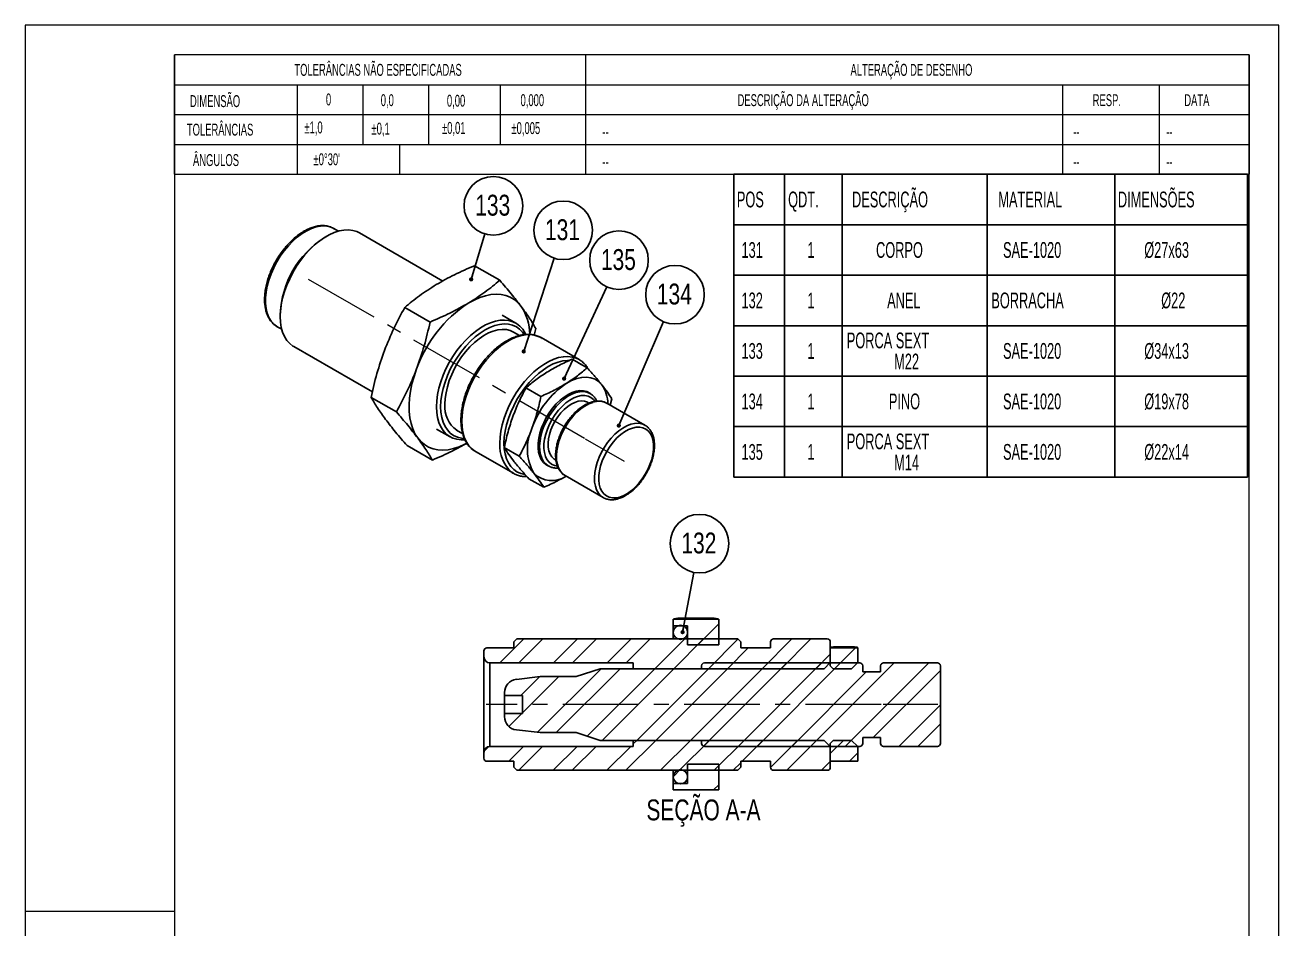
# Model space of a CAD drawing. Header units: millimetres. Extents: x 0 to 210, y 0 to 297.
# Drawn here: x 0 to 210, y 145.9 to 297.4 of the extents above; entities that cross this region are included whole.
import ezdxf

# ---------------------------------------------------------------- set-up
doc = ezdxf.new("R2010")
doc.units = ezdxf.units.MM
doc.linetypes.add('CENTERX2', pattern=[20.32, 12.7, -2.54, 2.54, -2.54])
doc.layers.add('COTAS', color=7, linetype='Continuous')
doc.styles.add('SLDTEXTSTYLE1', font='TXT', dxfattribs={"width": 0.589474})
doc.styles.add('SLDTEXTSTYLE5', font='TXT', dxfattribs={"width": 0.605})
doc.styles.add('SLDTEXTSTYLE6', font='TXT', dxfattribs={"width": 0.75})
doc.dimstyles.new('SLDDIMSTYLE0', dxfattribs={"dimtxt": 0.18, "dimasz": 0.7, "dimexe": 0, "dimexo": 0.0625, "dimgap": 0, "dimtad": 0, "dimtih": 1, "dimtoh": 1, "dimdec": 0, "dimrnd": 1e-09, "dimzin": 0, "dimdsep": 46, "dimtxsty": 'Standard', "dimblk1": 'DOT', "dimblk2": 'DOT', "dimsah": 1, "dimcen": 0.09, "dimadec": 0, "dimazin": 0, "dimtfac": 0.7, "dimtdec": 0, "dimtofl": 0, "dimtmove": 0, "dimatfit": 3, "dimldrblk": 'DOT', "dimfxl": 0, "dimfrac": 2, "dimtolj": 1, "dimtzin": 0, "dimarcsym": 0})
pattern_1 = [(45, (0, 0), (-4.49013, 4.49013), []), (45, (0, 3.175), (-4.49013, 4.49013), [])]

# ---------------------------------------------------------------- blocks, each defined once
blk = doc.blocks.new('Bloco2')
at = {"color": 7, "linetype": 'Continuous', "lineweight": 18}
for p, q in [((210.04, 297.06), (0.04, 297.06)), ((0.04, 297.06), (0.04, 0.06)), ((210.04, 0.06), (210.04, 297.06)), ((205.04, 292.06), (25.04, 292.06)), ((25.04, 292.06), (25.04, 5.06)), ((205.04, 5.06), (205.04, 292.06)), ((0.04, 148.56), (25.04, 148.56))]:
    blk.add_line(p, q, dxfattribs=at)
blk = doc.blocks.new('SW_TABLEANNOTATION_0')
at = {"layer": 'COTAS', "color": 0}
for p, q in [((0, 0), (0, -8.46)), ((0, 0), (8.51, 0)), ((8.51, 0), (8.51, -8.46)), ((8.51, 0), (18.15, 0)), ((18.15, 0), (18.15, -8.46)), ((18.15, 0), (42.46, 0)), ((42.46, 0), (42.46, -8.46)), ((42.46, 0), (63.82, 0)), ((63.82, 0), (63.82, -8.46)), ((63.82, 0), (86.05, 0)), ((86.05, 0), (86.05, -8.46)), ((0, -8.46), (8.51, -8.46)), ((0, -8.46), (0, -16.92)), ((0, -8.46), (86.05, -8.46)), ((8.51, -8.46), (18.15, -8.46)), ((8.51, -8.46), (8.51, -16.92)), ((18.15, -8.46), (42.46, -8.46)), ((18.15, -8.46), (18.15, -16.92)), ((42.46, -8.46), (63.82, -8.46)), ((42.46, -8.46), (42.46, -16.92)), ((63.82, -8.46), (86.05, -8.46)), ((63.82, -8.46), (63.82, -16.92)), ((86.05, -8.46), (86.05, -16.92)), ((0, -16.92), (0, -25.38)), ((0, -16.92), (8.51, -16.92)), ((8.51, -16.92), (8.51, -25.38)), ((8.51, -16.92), (18.15, -16.92)), ((18.15, -16.92), (18.15, -25.38)), ((18.15, -16.92), (42.46, -16.92)), ((42.46, -16.92), (42.46, -25.38)), ((42.46, -16.92), (63.82, -16.92)), ((63.82, -16.92), (63.82, -25.38)), ((63.82, -16.92), (86.05, -16.92)), ((86.05, -16.92), (86.05, -25.38)), ((0, -25.38), (0, -33.84)), ((0, -25.38), (8.51, -25.38)), ((8.51, -25.38), (8.51, -33.84)), ((8.51, -25.38), (18.15, -25.38)), ((18.15, -25.38), (18.15, -33.84)), ((18.15, -25.38), (42.46, -25.38)), ((42.46, -25.38), (42.46, -33.84)), ((42.46, -25.38), (63.82, -25.38)), ((63.82, -25.38), (63.82, -33.84)), ((63.82, -25.38), (86.05, -25.38)), ((86.05, -25.38), (86.05, -33.84)), ((0, -33.84), (0, -42.3)), ((0, -33.84), (8.51, -33.84)), ((8.51, -33.84), (8.51, -42.3)), ((8.51, -33.84), (18.15, -33.84)), ((18.15, -33.84), (18.15, -42.3)), ((18.15, -33.84), (42.46, -33.84)), ((42.46, -33.84), (42.46, -42.3)), ((42.46, -33.84), (63.82, -33.84)), ((63.82, -33.84), (63.82, -42.3)), ((63.82, -33.84), (86.05, -33.84)), ((86.05, -33.84), (86.05, -42.3)), ((0, -42.3), (0, -50.76)), ((0, -42.3), (8.51, -42.3)), ((8.51, -42.3), (8.51, -50.76)), ((8.51, -42.3), (18.15, -42.3)), ((18.15, -42.3), (18.15, -50.76)), ((18.15, -42.3), (42.46, -42.3)), ((42.46, -42.3), (42.46, -50.76)), ((42.46, -42.3), (63.82, -42.3)), ((63.82, -42.3), (63.82, -50.76)), ((63.82, -42.3), (86.05, -42.3)), ((86.05, -42.3), (86.05, -50.76)), ((0, -50.76), (8.51, -50.76)), ((8.51, -50.76), (18.15, -50.76)), ((18.15, -50.76), (42.46, -50.76)), ((42.46, -50.76), (63.82, -50.76)), ((63.82, -50.76), (86.05, -50.76))]:
    blk.add_line(p, q, dxfattribs=at)
at = {"layer": 'COTAS', "color": 0, "attachment_point": 1, "style": 'SLDTEXTSTYLE5'}
for s, insert, char_height in [('POS', (0.53, -2.91), 2.646), ('QDT.', (9.12, -2.91), 2.646), ('DESCRIÇÃO', (19.82, -2.91), 2.646), ('MATERIAL', (44.32, -2.91), 2.646), ('DIMENSÕES', (64.35, -2.91), 2.646), ('131', (1.31, -11.37), 2.646), ('1', (12.35, -11.37), 2.65), ('CORPO', (23.84, -11.37), 2.646), ('SAE-1020', (45.11, -11.37), 2.646), ('Ø27x63', (68.76, -11.37), 2.646), ('132', (1.31, -19.83), 2.646), ('1', (12.35, -19.83), 2.65), ('ANEL', (25.7, -19.83), 2.646), ('BORRACHA', (43.15, -19.83), 2.646), ('Ø22', (71.6, -19.83), 2.646), ('PORCA SEXT', (18.94, -26.53), 2.646), ('133', (1.31, -28.29), 2.646), ('1', (12.35, -28.29), 2.65), ('SAE-1020', (45.11, -28.29), 2.646), ('Ø34x13', (68.76, -28.29), 2.646), ('M22', (26.88, -30.06), 2.646), ('134', (1.31, -36.75), 2.646), ('1', (12.35, -36.75), 2.65), ('PINO', (25.99, -36.75), 2.646), ('SAE-1020', (45.11, -36.75), 2.646), ('Ø19x78', (68.76, -36.75), 2.646), ('PORCA SEXT', (18.94, -43.45), 2.646), ('135', (1.31, -45.21), 2.646), ('1', (12.35, -45.21), 2.65), ('SAE-1020', (45.11, -45.21), 2.646), ('Ø22x14', (68.76, -45.21), 2.646), ('M14', (26.88, -46.98), 2.646)]:
    blk.add_mtext(s, dxfattribs=dict(at, insert=insert, char_height=char_height))
blk = doc.blocks.new('SW_NOTE_0_2')
at = {"layer": 'COTAS', "color": 0}
blk.add_circle((1.52, 4.67), 4.91, dxfattribs=at)
at = {"layer": 'COTAS', "color": 0, "insert": (1.41, 6.52), "char_height": 3.5, "attachment_point": 2, "style": 'SLDTEXTSTYLE6'}
blk.add_mtext('131', dxfattribs=at)
blk = doc.blocks.new('_Dot')
at = {"color": 0, "linetype": 'ByBlock', "lineweight": -2}
blk.add_line((-0.5, 0), (-1, 0), dxfattribs=at)
at = {"color": 0, "linetype": 'ByBlock', "const_width": 0.5}
blk.add_lwpolyline([(-0.25, 0, 1), (0.25, 0, 1)], format="xyb", close=True, dxfattribs=at)
blk = doc.blocks.new('SW_NOTE_0_3')
at = {"layer": 'COTAS', "color": 0}
blk.add_circle((1.94, 4.51), 4.91, dxfattribs=at)
at = {"layer": 'COTAS', "color": 0, "insert": (1.83, 6.37), "char_height": 3.5, "attachment_point": 2, "style": 'SLDTEXTSTYLE6'}
blk.add_mtext('134', dxfattribs=at)
blk = doc.blocks.new('SW_NOTE_0_4')
at = {"layer": 'COTAS', "color": 0}
blk.add_circle((1.42, 4.7), 4.91, dxfattribs=at)
at = {"layer": 'COTAS', "color": 0, "insert": (1.31, 6.56), "char_height": 3.5, "attachment_point": 2, "style": 'SLDTEXTSTYLE6'}
blk.add_mtext('133', dxfattribs=at)
blk = doc.blocks.new('SW_NOTE_0_5')
at = {"layer": 'COTAS', "color": 0}
blk.add_circle((2.06, 4.45), 4.91, dxfattribs=at)
at = {"layer": 'COTAS', "color": 0, "insert": (1.96, 6.31), "char_height": 3.5, "attachment_point": 2, "style": 'SLDTEXTSTYLE6'}
blk.add_mtext('135', dxfattribs=at)
blk = doc.blocks.new('SW_NOTE_0_6')
at = {"layer": 'COTAS', "color": 0}
blk.add_circle((0.92, 4.82), 4.91, dxfattribs=at)
at = {"layer": 'COTAS', "color": 0, "insert": (0.82, 6.68), "char_height": 3.5, "attachment_point": 2, "style": 'SLDTEXTSTYLE6'}
blk.add_mtext('132', dxfattribs=at)

msp = doc.modelspace()

# ---------------------------------------------------------------- hatches: boundary and pattern name
at = {"layer": 'COTAS', "linetype": 'Continuous', "lineweight": 18}
h = msp.add_hatch(dxfattribs=at)
h.set_pattern_fill('ANSI32', color=256, style=0)
h.paths.add_polyline_path([(108.58, 196.68), (110.98, 196.68), (110.98, 193.48), (116.18, 193.48), (116.18, 197.78), (116.18, 197.78), (108.58, 197.78), (108.58, 197.78)], flags=0)
h = msp.add_hatch(dxfattribs=at)
h.set_pattern_fill('STEEL', color=256, scale=2, style=0)
h.set_pattern_definition(pattern_1)
edge = h.paths.add_edge_path(flags=0)
edge.add_arc((109.78, 195.58), 1.2, 0, 360)
h = msp.add_hatch(dxfattribs=at)
h.set_pattern_fill('STEEL', color=256, scale=2, style=0)
h.set_pattern_definition(pattern_1)
edge = h.paths.add_edge_path(flags=0)
edge.add_line((101.86, 190.48), (101.86, 189.48))
edge.add_line((101.86, 189.48), (133.84, 189.48))
edge.add_line((133.84, 189.48), (134.86, 190.51))
edge.add_line((134.86, 190.51), (134.86, 193.98))
edge.add_arc((134.36, 193.98), 0.5, 0, 90)
edge.add_line((134.36, 194.48), (125.36, 194.48))
edge.add_arc((125.36, 193.98), 0.5, 90, 180)
edge.add_line((124.86, 193.98), (124.86, 192.98))
edge.add_line((124.86, 192.98), (119.86, 192.98))
edge.add_line((119.86, 192.98), (119.86, 193.98))
edge.add_line((119.86, 193.98), (119.36, 194.48))
edge.add_line((119.36, 194.48), (82.36, 194.48))
edge.add_line((82.36, 194.48), (81.86, 193.98))
edge.add_line((81.86, 193.98), (81.86, 192.98))
edge.add_line((81.86, 192.98), (77.36, 192.98))
edge.add_arc((77.36, 192.48), 0.5, 90, 180)
edge.add_line((76.86, 192.48), (76.86, 191.48))
edge.add_arc((77.86, 191.48), 1, 180, 270)
edge.add_line((77.86, 190.48), (101.86, 190.48))
h = msp.add_hatch(dxfattribs=at)
h.set_pattern_fill('ANSI32', color=256, style=0)
h.paths.add_polyline_path([(134.86, 189.98), (135.36, 189.48), (138.44, 189.48), (139.46, 190.51), (139.46, 192.98), (139.46, 192.99), (134.87, 192.99), (134.86, 192.98)], flags=0)
h = msp.add_hatch(dxfattribs=at)
h.set_pattern_fill('STEEL', color=256, scale=2, style=0)
h.set_pattern_definition(pattern_1)
edge = h.paths.add_edge_path(flags=0)
edge.add_line((80.3, 185.48), (80.3, 184.98))
edge.add_line((80.3, 184.98), (83.3, 184.98))
edge.add_line((83.3, 184.98), (83.3, 181.98))
edge.add_line((83.3, 181.98), (80.3, 181.98))
edge.add_line((80.3, 181.98), (80.3, 181.48))
edge.add_arc((82.55, 181.48), 2.25, 180, 263.3456)
edge.add_line((82.29, 179.25), (86.3, 178.78))
edge.add_line((86.3, 178.78), (92.3, 178.78))
edge.add_line((92.3, 178.78), (96.3, 177.48))
edge.add_line((96.3, 177.48), (113.3, 177.48))
edge.add_line((113.3, 177.48), (113.3, 176.98))
edge.add_arc((113.8, 176.98), 0.5, 180, 270)
edge.add_line((113.8, 176.48), (139.8, 176.48))
edge.add_arc((139.8, 176.98), 0.5, 270, 360)
edge.add_line((140.3, 176.98), (140.3, 177.98))
edge.add_line((140.3, 177.98), (143.3, 177.98))
edge.add_line((143.3, 177.98), (143.3, 176.98))
edge.add_arc((143.8, 176.98), 0.5, 180, 270)
edge.add_line((143.8, 176.48), (152.8, 176.48))
edge.add_arc((152.8, 176.98), 0.5, 270, 360)
edge.add_line((153.3, 176.98), (153.3, 189.98))
edge.add_arc((152.8, 189.98), 0.5, 0, 90)
edge.add_line((152.8, 190.48), (143.8, 190.48))
edge.add_arc((143.8, 189.98), 0.5, 90, 180)
edge.add_line((143.3, 189.98), (143.3, 188.98))
edge.add_line((143.3, 188.98), (140.3, 188.98))
edge.add_line((140.3, 188.98), (140.3, 189.98))
edge.add_arc((139.8, 189.98), 0.5, 0, 90)
edge.add_line((139.8, 190.48), (113.8, 190.48))
edge.add_arc((113.8, 189.98), 0.5, 90, 180)
edge.add_line((113.3, 189.98), (113.3, 189.48))
edge.add_line((113.3, 189.48), (96.3, 189.48))
edge.add_line((96.3, 189.48), (92.3, 188.18))
edge.add_line((92.3, 188.18), (86.3, 188.18))
edge.add_line((86.3, 188.18), (82.29, 187.71))
edge.add_arc((82.55, 185.48), 2.25, 96.6544, 180)
h = msp.add_hatch(dxfattribs=at)
h.set_pattern_fill('STEEL', color=256, scale=2, style=0)
h.set_pattern_definition(pattern_1)
edge = h.paths.add_edge_path(flags=0)
edge.add_line((101.86, 177.48), (101.86, 176.48))
edge.add_line((101.86, 176.48), (77.86, 176.48))
edge.add_arc((77.86, 175.48), 1, 90, 180)
edge.add_line((76.86, 175.48), (76.86, 174.48))
edge.add_arc((77.36, 174.48), 0.5, 180, 270)
edge.add_line((77.36, 173.98), (81.86, 173.98))
edge.add_line((81.86, 173.98), (81.86, 172.98))
edge.add_line((81.86, 172.98), (82.36, 172.48))
edge.add_line((82.36, 172.48), (119.36, 172.48))
edge.add_line((119.36, 172.48), (119.86, 172.98))
edge.add_line((119.86, 172.98), (119.86, 173.98))
edge.add_line((119.86, 173.98), (124.86, 173.98))
edge.add_line((124.86, 173.98), (124.86, 172.98))
edge.add_arc((125.36, 172.98), 0.5, 180, 270)
edge.add_line((125.36, 172.48), (134.36, 172.48))
edge.add_arc((134.36, 172.98), 0.5, 270, 360)
edge.add_line((134.86, 172.98), (134.86, 176.46))
edge.add_line((134.86, 176.46), (133.84, 177.48))
edge.add_line((133.84, 177.48), (101.86, 177.48))
h = msp.add_hatch(dxfattribs=at)
h.set_pattern_fill('ANSI32', color=256, style=0)
h.paths.add_polyline_path([(135.36, 177.48), (134.86, 176.98), (134.86, 173.98), (134.87, 173.98), (139.46, 173.98), (139.46, 173.98), (139.46, 176.46), (138.44, 177.48)], flags=0)
h = msp.add_hatch(dxfattribs=at)
h.set_pattern_fill('ANSI32', color=256, style=0)
h.paths.add_polyline_path([(116.18, 173.48), (110.98, 173.48), (110.98, 170.28), (108.58, 170.28), (108.58, 169.18), (108.58, 169.18), (116.18, 169.18), (116.18, 169.18)], flags=0)
h = msp.add_hatch(dxfattribs=at)
h.set_pattern_fill('STEEL', color=256, scale=2, style=0)
h.set_pattern_definition(pattern_1)
edge = h.paths.add_edge_path(flags=0)
edge.add_arc((109.78, 171.38), 1.2, 0, 360)

# ---------------------------------------------------------------- linework, layer by layer
at = {"color": 7, "linetype": 'Continuous', "lineweight": 18}
for p, q in [((205.01, 292.36), (25.01, 292.36)), ((25.01, 272.36), (25.01, 292.36)), ((93.95, 272.36), (93.95, 292.36)), ((205.01, 292.36), (205.01, 272.36)), ((25.01, 287.36), (93.95, 287.36)), ((45.64, 272.36), (45.64, 287.36)), ((56.64, 277.36), (56.64, 287.36)), ((67.64, 277.36), (67.64, 287.36)), ((79.64, 277.36), (79.64, 287.36)), ((93.95, 287.36), (205.01, 287.36)), ((173.82, 272.36), (173.82, 287.36)), ((190.01, 272.36), (190.01, 287.36)), ((25.01, 282.36), (93.95, 282.36)), ((93.95, 282.36), (205.01, 282.36)), ((25.01, 277.36), (93.95, 277.36)), ((62.7, 277.36), (62.7, 272.36)), ((93.95, 277.36), (205.01, 277.36)), ((25.01, 272.36), (93.95, 272.36)), ((93.95, 272.36), (205.01, 272.36))]:
    msp.add_line(p, q, dxfattribs=at)
at = {"color": 7, "linetype": 'Continuous', "lineweight": 25}
for p, q in [((52.5, 262.82), (51.74, 263.26)), ((69.98, 254.46), (56.02, 262.52)), ((50.52, 261.97), (50.17, 261.77)), ((75.27, 257.03), (79.51, 254.58)), ((63.6, 250.03), (67.83, 247.59)), ((42.74, 248.91), (42.74, 248.5)), ((82.18, 247.42), (79.93, 248.72)), ((42.24, 246.81), (43, 246.37)), ((82.8, 245.33), (81.79, 245.91)), ((85.26, 245.41), (85.53, 246.51)), ((92.79, 241.29), (86.43, 244.97)), ((45.02, 243.47), (58.18, 235.87)), ((94.15, 239.91), (91.65, 241.36)), ((92.79, 241.29), (92.84, 241.27)), ((86.4, 235.11), (83.9, 236.56)), ((94.63, 235.61), (94.38, 235.76)), ((57.95, 234.97), (62.19, 232.53)), ((94.42, 234), (94.24, 234.11)), ((103.82, 230.31), (97.46, 233.98)), ((98.02, 233.65), (98.27, 234.7)), ((68.93, 229.66), (71.18, 228.36)), ((72.29, 229.46), (73.31, 228.87)), ((63.98, 226.9), (68.22, 224.46)), ((75.37, 225.95), (75.43, 225.91)), ((75.43, 225.91), (81.79, 222.24)), ((82.77, 225.1), (80.27, 226.54)), ((87.38, 223.63), (87.63, 223.49)), ((88.74, 224.58), (88.92, 224.48)), ((86.89, 219.89), (84.39, 221.33)), ((90.46, 221.85), (96.82, 218.18)), ((108.58, 197.78), (108.58, 197.78)), ((116.18, 197.78), (108.58, 197.78)), ((108.58, 196.68), (108.58, 197.78)), ((109.38, 197.94), (115.37, 197.94)), ((116.18, 197.78), (116.18, 197.78)), ((116.18, 193.48), (116.18, 197.78)), ((108.58, 196.68), (110.98, 196.68)), ((108.58, 196.68), (108.58, 195.58)), ((108.58, 195.58), (108.58, 194.48)), ((110.98, 196.68), (110.98, 193.48)), ((81.86, 193.98), (82.36, 194.48)), ((81.86, 193.98), (81.86, 192.98)), ((119.36, 194.48), (82.36, 194.48)), ((116.18, 193.48), (110.98, 193.48)), ((119.36, 194.48), (119.86, 193.98)), ((119.86, 192.98), (119.86, 193.98)), ((124.86, 193.98), (124.86, 192.98)), ((134.36, 194.48), (125.36, 194.48)), ((134.86, 190.51), (134.86, 193.98)), ((76.86, 192.48), (76.86, 191.48)), ((76.86, 175.48), (76.86, 191.48)), ((81.86, 192.98), (77.36, 192.98)), ((124.86, 192.98), (119.86, 192.98)), ((134.86, 192.98), (134.87, 192.99)), ((134.86, 192.98), (134.86, 189.98)), ((139.46, 192.99), (134.87, 192.99)), ((138.93, 193.17), (135.4, 193.17)), ((139.46, 192.99), (139.46, 192.98)), ((139.46, 192.98), (139.46, 190.51)), ((77.86, 190.48), (77.86, 176.48)), ((77.86, 190.48), (101.86, 190.48)), ((96.3, 189.48), (92.3, 188.18)), ((113.3, 189.48), (96.3, 189.48)), ((101.86, 189.48), (101.86, 190.48)), ((101.86, 189.48), (133.84, 189.48)), ((113.3, 189.98), (113.3, 189.48)), ((139.8, 190.48), (113.8, 190.48)), ((133.84, 189.48), (134.86, 190.51)), ((135.36, 189.48), (134.86, 189.98)), ((135.36, 189.48), (138.44, 189.48)), ((138.44, 189.48), (139.46, 190.51)), ((139.46, 190.48), (139.46, 190.51)), ((140.3, 188.98), (140.3, 189.98)), ((143.3, 189.98), (143.3, 188.98)), ((152.8, 190.48), (143.8, 190.48)), ((153.3, 176.98), (153.3, 189.98)), ((86.3, 188.18), (82.29, 187.71)), ((92.3, 188.18), (86.3, 188.18)), ((143.3, 188.98), (140.3, 188.98)), ((80.3, 185.48), (80.3, 184.98)), ((80.3, 184.98), (83.3, 184.98)), ((80.3, 184.98), (80.3, 181.98)), ((83.3, 181.98), (83.3, 184.98)), ((80.3, 181.98), (80.3, 181.48)), ((83.3, 181.98), (80.3, 181.98)), ((82.29, 179.25), (86.3, 178.78)), ((86.3, 178.78), (92.3, 178.78)), ((92.3, 178.78), (96.3, 177.48)), ((101.86, 176.48), (77.86, 176.48)), ((96.3, 177.48), (113.3, 177.48)), ((133.84, 177.48), (101.86, 177.48)), ((101.86, 176.48), (101.86, 177.48)), ((113.3, 177.48), (113.3, 176.98)), ((113.8, 176.48), (139.8, 176.48)), ((134.86, 176.46), (133.84, 177.48)), ((134.86, 176.98), (135.36, 177.48)), ((134.86, 176.98), (134.86, 173.98)), ((134.86, 172.98), (134.86, 176.46)), ((138.44, 177.48), (135.36, 177.48)), ((139.46, 176.46), (138.44, 177.48)), ((139.46, 176.46), (139.46, 176.48)), ((139.46, 176.46), (139.46, 173.98)), ((140.3, 177.98), (143.3, 177.98)), ((140.3, 176.98), (140.3, 177.98)), ((143.3, 177.98), (143.3, 176.98)), ((143.8, 176.48), (152.8, 176.48)), ((76.86, 175.48), (76.86, 174.48)), ((77.36, 173.98), (81.86, 173.98)), ((81.86, 173.98), (81.86, 172.98)), ((82.36, 172.48), (81.86, 172.98)), ((82.36, 172.48), (119.36, 172.48)), ((108.58, 172.48), (108.58, 171.38)), ((110.98, 173.48), (116.18, 173.48)), ((110.98, 173.48), (110.98, 170.28)), ((116.18, 169.18), (116.18, 173.48)), ((119.86, 172.98), (119.36, 172.48)), ((119.86, 173.98), (124.86, 173.98)), ((119.86, 172.98), (119.86, 173.98)), ((124.86, 173.98), (124.86, 172.98)), ((125.36, 172.48), (134.36, 172.48)), ((134.87, 173.98), (134.86, 173.98)), ((134.87, 173.98), (139.46, 173.98)), ((139.46, 173.98), (139.46, 173.98)), ((108.58, 171.38), (108.58, 170.28)), ((110.98, 170.28), (108.58, 170.28)), ((108.58, 169.18), (108.58, 170.28)), ((108.58, 169.18), (116.18, 169.18)), ((108.58, 169.18), (108.58, 169.18)), ((116.18, 169.18), (116.18, 169.18))]:
    msp.add_line(p, q, dxfattribs=at)
at = {"color": 8, "linetype": 'Continuous', "lineweight": 25, "flags": 128}
for points in [[(51.74, 263.26), (51.52, 263.38), (50.9, 263.6), (50.23, 263.7), (49.51, 263.68), (48.76, 263.54), (47.98, 263.28), (47.18, 262.9), (46.39, 262.42), (45.6, 261.83), (44.83, 261.14), (44.1, 260.37), (43.4, 259.52), (42.75, 258.61), (42.17, 257.66), (41.65, 256.66), (41.2, 255.64), (40.84, 254.61), (40.56, 253.59), (40.37, 252.59), (40.28, 251.62), (40.28, 250.7), (40.37, 249.85), (40.56, 249.06), (40.84, 248.36), (41.2, 247.75), (41.65, 247.25), (42.17, 246.85), (42.24, 246.81)], [(86.43, 244.97), (85.96, 245.19), (85.29, 245.39), (84.57, 245.48), (83.81, 245.45), (83.01, 245.3), (82.19, 245.03), (81.35, 244.65), (80.51, 244.17), (79.67, 243.58), (78.85, 242.89), (78.05, 242.12), (77.28, 241.27), (76.56, 240.36), (75.89, 239.38), (75.28, 238.36), (74.73, 237.3), (74.26, 236.22), (73.87, 235.14), (73.56, 234.05), (73.33, 232.99), (73.19, 231.95), (73.15, 230.95), (73.19, 230.01), (73.33, 229.12), (73.56, 228.32), (73.87, 227.59), (74.26, 226.96), (74.73, 226.43), (75.28, 226), (75.37, 225.95)], [(79.51, 227.28), (79.56, 228.27), (79.69, 229.31), (79.92, 230.38), (80.23, 231.46), (80.63, 232.55), (81.1, 233.63), (81.64, 234.68), (82.26, 235.71), (82.93, 236.68), (83.65, 237.6), (84.41, 238.45), (85.21, 239.22), (86.03, 239.9), (86.87, 240.49), (87.71, 240.98), (88.55, 241.36), (89.37, 241.62), (90.17, 241.77), (90.93, 241.81), (91.66, 241.72), (92.33, 241.52), (92.79, 241.29)], [(91.2, 241.14), (90.87, 241.15), (90.1, 241.07), (89.3, 240.88), (88.48, 240.56), (87.64, 240.14), (86.81, 239.6), (85.99, 238.97), (85.19, 238.24), (84.42, 237.43), (83.69, 236.54), (83.02, 235.59), (82.39, 234.59), (81.84, 233.56), (81.36, 232.5), (80.95, 231.42), (80.64, 230.35), (80.41, 229.29), (80.27, 228.26), (80.22, 227.28)], [(93.16, 240.49), (92.89, 240.66), (92.61, 240.8)], [(87.63, 223.49), (87.21, 223.8), (86.84, 224.23), (86.54, 224.76), (86.33, 225.38), (86.21, 226.08), (86.18, 226.84), (86.25, 227.66), (86.4, 228.5), (86.64, 229.37), (86.97, 230.24), (87.38, 231.1), (87.85, 231.93), (88.38, 232.72), (88.97, 233.44), (89.6, 234.1), (90.25, 234.67), (90.92, 235.14), (91.6, 235.51), (92.26, 235.77), (92.91, 235.91), (93.52, 235.93), (94.09, 235.84), (94.58, 235.64)], [(95.44, 234.34), (95.21, 234.6), (94.79, 234.94), (94.3, 235.17), (93.76, 235.27), (93.16, 235.26), (92.54, 235.12), (91.89, 234.87), (91.23, 234.5), (90.58, 234.03), (89.95, 233.46), (89.35, 232.81), (88.79, 232.09), (88.29, 231.32), (87.85, 230.5), (87.49, 229.66), (87.21, 228.81), (87.01, 227.98), (86.91, 227.17), (86.9, 226.41), (86.98, 225.7), (87.15, 225.07), (87.41, 224.53), (87.76, 224.09), (88.18, 223.75), (88.67, 223.53), (89.16, 223.43)], [(95.09, 234.13), (94.43, 233.88), (93.75, 233.51), (93.08, 233.03), (92.42, 232.46), (91.8, 231.81), (91.21, 231.08), (90.68, 230.3), (90.2, 229.47), (89.8, 228.61), (89.47, 227.74), (89.23, 226.87), (89.08, 226.02), (89.01, 225.21), (89.04, 224.45), (89.16, 223.75), (89.37, 223.13), (89.67, 222.6), (90.04, 222.16), (90.46, 221.85)], [(96.82, 218.18), (96.4, 218.49), (96.03, 218.92), (95.73, 219.45), (95.52, 220.07), (95.4, 220.77), (95.38, 221.54), (95.44, 222.35), (95.59, 223.2), (95.84, 224.07), (96.16, 224.94), (96.57, 225.8), (97.04, 226.63), (97.58, 227.41), (98.16, 228.14), (98.79, 228.79), (99.44, 229.36), (100.12, 229.83), (100.79, 230.2), (101.46, 230.46), (102.1, 230.6), (102.72, 230.63), (103.28, 230.53), (103.77, 230.34)], [(80.22, 227.28), (80.27, 226.34), (80.41, 225.48), (80.64, 224.69), (80.95, 223.98), (81.36, 223.37), (81.84, 222.87), (82.39, 222.47), (83.02, 222.19), (83.69, 222.02), (83.7, 222.02)]]:
    msp.add_lwpolyline(points, dxfattribs=at)
at = {"color": 7, "linetype": 'Continuous', "lineweight": 25, "flags": 128}
for points in [[(56.02, 262.52), (55.56, 262.75), (54.89, 262.95), (54.16, 263.03), (53.4, 263), (52.6, 262.85), (51.78, 262.58), (50.94, 262.21), (50.1, 261.72), (49.26, 261.13), (48.44, 260.45), (47.64, 259.68), (46.88, 258.83), (46.16, 257.91), (45.49, 256.93), (44.87, 255.91), (44.33, 254.85), (43.86, 253.78), (43.46, 252.69), (43.15, 251.61), (42.92, 250.54), (42.79, 249.5), (42.74, 248.5), (42.79, 247.56), (42.92, 246.68), (43.15, 245.87), (43.46, 245.15), (43.86, 244.52), (44.33, 243.98), (44.87, 243.56), (45.02, 243.47)], [(74.24, 250.76), (75.2, 251.28), (76.16, 251.69), (77.1, 251.99), (78.01, 252.18), (78.89, 252.25), (79.74, 252.19), (80.53, 252.03), (81.27, 251.74), (81.95, 251.34), (82.55, 250.83), (83.09, 250.22)], [(68.91, 233.4), (68.95, 234.4), (69.09, 235.44), (69.31, 236.5), (69.62, 237.59), (70.02, 238.67), (70.49, 239.75), (71.04, 240.81), (71.65, 241.83), (72.32, 242.8), (73.04, 243.72), (73.81, 244.57), (74.6, 245.34), (75.43, 246.03), (76.26, 246.62), (77.11, 247.1), (77.94, 247.48), (78.77, 247.75), (79.56, 247.9), (80.33, 247.93), (81.05, 247.84), (81.72, 247.64), (82.33, 247.33), (82.88, 246.9), (83.35, 246.37), (83.74, 245.74), (83.84, 245.55)], [(83.58, 245.51), (83.32, 245.88), (82.84, 246.38), (82.29, 246.78), (81.67, 247.06), (80.99, 247.23), (80.26, 247.27), (79.49, 247.19), (78.69, 247), (77.87, 246.69), (77.04, 246.26), (76.21, 245.73), (75.39, 245.09), (74.59, 244.36), (73.82, 243.55), (73.09, 242.67), (72.41, 241.72), (71.79, 240.72), (71.23, 239.68), (70.75, 238.62), (70.35, 237.54), (70.03, 236.47), (69.8, 235.42), (69.66, 234.39), (69.61, 233.4)], [(70.32, 233.81), (70.37, 234.75), (70.51, 235.74), (70.74, 236.75), (71.06, 237.78), (71.47, 238.8), (71.95, 239.81), (72.5, 240.79), (73.12, 241.73), (73.79, 242.61), (74.51, 243.42), (75.27, 244.15), (76.05, 244.79), (76.84, 245.32), (77.63, 245.76), (78.42, 246.08), (79.19, 246.28), (79.93, 246.36), (80.62, 246.32), (81.27, 246.15), (81.79, 245.91)], [(65.77, 228.16), (65.31, 228.88), (64.94, 229.68), (64.65, 230.58), (64.45, 231.55), (64.34, 232.59), (64.32, 233.69), (64.4, 234.84), (64.56, 236.03), (64.81, 237.25), (65.15, 238.49), (65.58, 239.73)], [(96.59, 237.09), (96.07, 237.62), (95.47, 238.01), (94.79, 238.25), (94.04, 238.36), (93.24, 238.31), (92.4, 238.11), (91.53, 237.77), (90.65, 237.3)], [(94.64, 235.62), (94.57, 235.67), (94.08, 235.93), (93.53, 236.07), (92.93, 236.09), (92.29, 236), (91.63, 235.78), (90.95, 235.45), (90.28, 235.02), (89.61, 234.48), (88.97, 233.86), (88.36, 233.16), (87.81, 232.39), (87.31, 231.57), (86.87, 230.72), (86.51, 229.85), (86.24, 228.98), (86.05, 228.11), (85.95, 227.28), (85.94, 226.5), (86.02, 225.77), (86.2, 225.11), (86.46, 224.54), (86.81, 224.07), (87.23, 223.7), (87.72, 223.44), (87.8, 223.41)], [(94.58, 235.64), (94.6, 235.63), (94.63, 235.61)], [(73.64, 227.87), (73.04, 227.85), (72.32, 227.94), (71.65, 228.14), (71.04, 228.45), (70.49, 228.88), (70.02, 229.41), (69.62, 230.04), (69.31, 230.77), (69.09, 231.57), (68.95, 232.45), (68.91, 233.4)], [(69.61, 233.4), (69.66, 232.47), (69.8, 231.6), (70.03, 230.81), (70.35, 230.1), (70.75, 229.5), (71.23, 228.99), (71.79, 228.59), (72.41, 228.31), (73.09, 228.15), (73.56, 228.1)], [(88.74, 224.58), (88.58, 224.68), (88.22, 225.02), (87.93, 225.46), (87.73, 225.99), (87.62, 226.6), (87.6, 227.28), (87.67, 228), (87.83, 228.76), (88.07, 229.52), (88.39, 230.29), (88.79, 231.03), (89.25, 231.73), (89.76, 232.38), (90.32, 232.95), (90.9, 233.44), (91.49, 233.84), (92.08, 234.13), (92.66, 234.31), (93.21, 234.37), (93.73, 234.31), (94.19, 234.14), (94.24, 234.11)], [(99.63, 218.26), (100.27, 218.52), (100.93, 218.88), (101.58, 219.35), (102.21, 219.92), (102.81, 220.57), (103.37, 221.29), (103.87, 222.07), (104.31, 222.88), (104.67, 223.72), (104.96, 224.57), (105.15, 225.41), (105.26, 226.21), (105.27, 226.98), (105.18, 227.68), (105.01, 228.31), (104.75, 228.85), (104.4, 229.3), (103.98, 229.64), (103.49, 229.86), (102.95, 229.96), (102.36, 229.95), (101.73, 229.81), (101.08, 229.56), (100.43, 229.19), (99.78, 228.72), (99.14, 228.16), (98.54, 227.51), (97.99, 226.79), (97.48, 226.01), (97.05, 225.19), (96.68, 224.35), (96.4, 223.51), (96.2, 222.67), (96.1, 221.86), (96.09, 221.1), (96.17, 220.4), (96.34, 219.77), (96.61, 219.22), (96.95, 218.78), (97.37, 218.44), (97.86, 218.22), (98.41, 218.11), (99, 218.13), (99.63, 218.26)], [(103.77, 230.34), (103.8, 230.32), (103.82, 230.31)], [(65.77, 228.16), (66.31, 227.55), (66.92, 227.04), (67.59, 226.64), (68.33, 226.36), (69.13, 226.19), (69.97, 226.14), (70.85, 226.2), (71.77, 226.39), (72.7, 226.69), (73.66, 227.1), (74.01, 227.28)], [(81.79, 222.24), (81.64, 222.33), (81.55, 222.39)]]:
    msp.add_lwpolyline(points, dxfattribs=at)
at = {"color": 7, "linetype": 'Continuous', "lineweight": 25}
for centre in [(109.78, 195.58), (109.78, 171.38)]:
    msp.add_circle(centre, 1.2, dxfattribs=at)
for centre, radius, start, end in [((58.78, 248.22), 16.05, 122.4592, 177.5462), ((86.27, 232.39), 21.95, 123.2331, 160.4826), ((76.02, 245.48), 8.51, 0.4455, 33.8476), ((98.97, 225.01), 14.84, 124.1108, 160.8043), ((92.14, 233.91), 5.47, 359.8118, 35.564), ((75.18, 233.38), 4.87, 175.0198, 233.668), ((92.38, 226.32), 8.24, 154.3034, 209.3737), ((88.21, 225.18), 4.17, 224.0137, 305.1949), ((125.36, 193.98), 0.5, 90, 180), ((134.36, 193.98), 0.5, 0, 90), ((77.36, 192.48), 0.5, 90, 180), ((77.86, 191.48), 1, 180, 270), ((113.8, 189.98), 0.5, 90, 180), ((139.8, 189.98), 0.5, 0, 90), ((143.8, 189.98), 0.5, 90, 180), ((152.8, 189.98), 0.5, 0, 90), ((82.55, 185.48), 2.25, 96.6544, 180), ((82.55, 181.48), 2.25, 180, 263.3456), ((77.86, 175.48), 1, 90, 180), ((113.8, 176.98), 0.5, 180, 270), ((139.8, 176.98), 0.5, 270, 0), ((143.8, 176.98), 0.5, 180, 270), ((152.8, 176.98), 0.5, 270, 0), ((77.36, 174.48), 0.5, 180, 270), ((125.36, 172.98), 0.5, 180, 270), ((134.36, 172.98), 0.5, 270, 0)]:
    msp.add_arc(centre, radius, start, end, dxfattribs=at)
at = {"color": 8, "linetype": 'Continuous', "lineweight": 25}
for centre, radius, start, end in [((96.1, 231.4), 2.92, 62.2447, 110.2201), ((85.34, 226.84), 5.84, 175.7156, 229.5399)]:
    msp.add_arc(centre, radius, start, end, dxfattribs=at)
at = {"color": 7, "linetype": 'Continuous', "lineweight": 25}
for points, knots in [([(51.87, 263.17), (51.75, 263.24), (51.44, 263.44), (50.9, 263.63), (50.25, 263.75), (49.57, 263.76), (48.85, 263.67), (48.11, 263.46), (47.36, 263.16), (46.59, 262.75), (45.84, 262.25), (45.1, 261.65), (44.38, 260.98), (43.7, 260.24), (43.06, 259.43), (42.46, 258.57), (41.92, 257.67), (41.44, 256.73), (41.02, 255.78), (40.68, 254.82), (40.42, 253.85), (40.23, 252.9), (40.13, 251.98), (40.11, 251.09), (40.18, 250.25), (40.34, 249.46), (40.58, 248.74), (40.91, 248.09), (41.32, 247.54), (41.77, 247.1), (42.12, 246.89), (42.27, 246.79)], [0, 0, 0, 0, 0.02291, 0.056575, 0.090283, 0.124298, 0.15876, 0.193654, 0.228861, 0.264241, 0.299683, 0.335109, 0.370498, 0.405845, 0.441157, 0.476444, 0.51172, 0.546997, 0.582286, 0.6176, 0.652953, 0.688358, 0.723827, 0.759364, 0.794959, 0.830568, 0.866089, 0.901374, 0.936255, 0.97063, 1, 1, 1, 1]), ([(68.87, 253.86), (69.87, 254.43), (71.88, 255.57), (74.14, 256.54), (75.27, 257.03)], [0, 0, 0, 0, 0.497781, 1, 1, 1, 1]), ([(79.51, 254.58), (78.71, 253.91), (77.1, 252.57), (75.19, 251.36), (74.24, 250.76)], [0, 0, 0, 0, 0.498113, 1, 1, 1, 1]), ([(83.09, 250.22), (82.56, 250.91), (81.49, 252.29), (80.17, 253.82), (79.51, 254.58)], [0, 0, 0, 0, 0.497781, 1, 1, 1, 1]), ([(63.6, 250.03), (64.4, 250.7), (66.01, 252.05), (67.91, 253.25), (68.87, 253.86)], [0, 0, 0, 0, 0.498113, 1, 1, 1, 1]), ([(60.21, 242.83), (60.71, 244.07), (61.71, 246.57), (62.97, 248.87), (63.6, 250.03)], [0, 0, 0, 0, 0.497781, 1, 1, 1, 1]), ([(74.24, 250.76), (73.24, 250.19), (71.22, 249.05), (68.97, 248.07), (67.83, 247.59)], [0, 0, 0, 0, 0.497781, 1, 1, 1, 1]), ([(85.53, 246.51), (85.2, 247.09), (84.52, 248.24), (83.57, 249.56), (83.09, 250.22)], [0, 0, 0, 0, 0.498113, 1, 1, 1, 1]), ([(67.83, 247.59), (67.53, 246.25), (66.92, 243.57), (66.03, 241.01), (65.58, 239.73)], [0, 0, 0, 0, 0.498113, 1, 1, 1, 1]), ([(86.68, 244.8), (86.62, 244.84), (86.38, 245.02), (85.89, 245.24), (85.23, 245.45), (84.52, 245.54), (83.78, 245.52), (83, 245.4), (82.21, 245.17), (81.4, 244.84), (80.58, 244.41), (79.77, 243.88), (78.97, 243.26), (78.19, 242.56), (77.44, 241.78), (76.73, 240.94), (76.07, 240.04), (75.45, 239.09), (74.89, 238.11), (74.4, 237.1), (73.97, 236.07), (73.61, 235.03), (73.34, 234), (73.14, 232.98), (73.02, 231.98), (72.99, 231.02), (73.04, 230.11), (73.18, 229.24), (73.41, 228.45), (73.72, 227.72), (74.11, 227.08), (74.59, 226.54), (75.01, 226.16), (75.29, 226.01), (75.37, 225.96)], [0, 0, 0, 0, 0.010214, 0.041674, 0.073083, 0.10462, 0.136449, 0.168631, 0.201124, 0.233835, 0.266664, 0.299536, 0.332396, 0.365229, 0.398029, 0.430801, 0.463551, 0.496287, 0.529018, 0.561754, 0.5945, 0.627267, 0.660065, 0.692902, 0.725785, 0.758719, 0.791697, 0.824696, 0.857652, 0.890475, 0.923049, 0.955267, 0.987098, 1, 1, 1, 1]), ([(57.95, 234.97), (58.26, 236.31), (58.87, 238.99), (59.76, 241.55), (60.21, 242.83)], [0, 0, 0, 0, 0.498113, 1, 1, 1, 1]), ([(65.58, 239.73), (65.08, 238.49), (64.08, 235.99), (62.82, 233.68), (62.19, 232.53)], [0, 0, 0, 0, 0.497781, 1, 1, 1, 1]), ([(87.4, 239.17), (88.07, 239.56), (89.4, 240.35), (90.9, 241.02), (91.65, 241.36)], [0, 0, 0, 0, 0.497781, 1, 1, 1, 1]), ([(94.15, 239.91), (93.62, 239.46), (92.55, 238.54), (91.29, 237.71), (90.65, 237.3)], [0, 0, 0, 0, 0.498113, 1, 1, 1, 1]), ([(94.2, 239.94), (94.16, 240), (94, 240.27), (93.63, 240.66), (93.21, 241.05), (92.92, 241.2), (92.84, 241.25)], [0, 0, 0, 0, 0.103333, 0.476335, 0.844855, 1, 1, 1, 1]), ([(96.59, 237.09), (96.23, 237.54), (95.5, 238.43), (94.6, 239.42), (94.15, 239.91)], [0, 0, 0, 0, 0.497781, 1, 1, 1, 1]), ([(83.9, 236.56), (84.43, 237.01), (85.5, 237.93), (86.77, 238.76), (87.4, 239.17)], [0, 0, 0, 0, 0.498113, 1, 1, 1, 1]), ([(81.71, 231.77), (82.03, 232.59), (82.68, 234.25), (83.49, 235.78), (83.9, 236.56)], [0, 0, 0, 0, 0.497781, 1, 1, 1, 1]), ([(90.65, 237.3), (89.99, 236.91), (88.65, 236.12), (87.15, 235.45), (86.4, 235.11)], [0, 0, 0, 0, 0.497781, 1, 1, 1, 1]), ([(95.78, 234.33), (95.7, 234.48), (95.53, 234.82), (95.16, 235.23), (94.83, 235.52), (94.61, 235.62), (94.56, 235.64)], [0, 0, 0, 0, 0.270513, 0.597314, 0.916904, 1, 1, 1, 1]), ([(98.27, 234.7), (98.04, 235.07), (97.57, 235.81), (96.92, 236.66), (96.59, 237.09)], [0, 0, 0, 0, 0.498113, 1, 1, 1, 1]), ([(60.4, 231.27), (59.92, 231.92), (58.97, 233.24), (58.29, 234.39), (57.95, 234.97)], [0, 0, 0, 0, 0.497781, 1, 1, 1, 1]), ([(86.4, 235.11), (86.21, 234.23), (85.82, 232.45), (85.25, 230.74), (84.96, 229.89)], [0, 0, 0, 0, 0.498113, 1, 1, 1, 1]), ([(97.48, 233.95), (97.36, 234.02), (97.08, 234.18), (96.58, 234.32), (96, 234.37), (95.43, 234.32), (94.93, 234.19), (94.41, 234.02), (93.86, 233.76), (93.2, 233.35), (92.56, 232.85), (91.94, 232.27), (91.36, 231.62), (90.82, 230.91), (90.33, 230.16), (89.9, 229.36), (89.54, 228.54), (89.24, 227.71), (89.03, 226.89), (88.9, 226.08), (88.85, 225.29), (88.89, 224.55), (89.02, 223.85), (89.24, 223.23), (89.54, 222.68), (89.93, 222.24), (90.25, 221.96), (90.46, 221.86), (90.49, 221.85)], [0, 0, 0, 0, 0.028546, 0.067595, 0.106843, 0.146738, 0.180457, 0.202795, 0.244399, 0.286131, 0.327905, 0.369623, 0.411271, 0.452858, 0.49441, 0.535954, 0.577517, 0.619124, 0.660807, 0.702595, 0.744511, 0.786554, 0.828663, 0.87063, 0.912143, 0.95287, 0.992698, 1, 1, 1, 1]), ([(63.98, 226.9), (63.32, 227.66), (62, 229.18), (60.93, 230.57), (60.4, 231.27)], [0, 0, 0, 0, 0.498113, 1, 1, 1, 1]), ([(62.19, 232.53), (62.85, 231.77), (64.17, 230.25), (65.23, 228.86), (65.77, 228.16)], [0, 0, 0, 0, 0.498113, 1, 1, 1, 1]), ([(80.27, 226.54), (80.46, 227.43), (80.85, 229.21), (81.42, 230.91), (81.71, 231.77)], [0, 0, 0, 0, 0.498113, 1, 1, 1, 1]), ([(84.96, 229.89), (84.64, 229.06), (83.99, 227.41), (83.18, 225.87), (82.77, 225.1)], [0, 0, 0, 0, 0.497781, 1, 1, 1, 1]), ([(99.42, 217.99), (99.54, 218.03), (99.87, 218.14), (100.43, 218.41), (101.08, 218.81), (101.73, 219.31), (102.34, 219.89), (102.93, 220.54), (103.47, 221.25), (103.95, 222), (104.38, 222.8), (104.75, 223.62), (105.04, 224.45), (105.25, 225.27), (105.39, 226.08), (105.43, 226.87), (105.39, 227.61), (105.27, 228.31), (105.05, 228.93), (104.74, 229.48), (104.35, 229.93), (104.02, 230.21), (103.8, 230.31), (103.76, 230.33)], [0, 0, 0, 0, 0.027156, 0.077732, 0.128464, 0.179247, 0.229962, 0.280591, 0.331148, 0.381661, 0.432164, 0.482691, 0.533272, 0.583944, 0.634744, 0.685699, 0.736809, 0.788, 0.839018, 0.889484, 0.938994, 0.987411, 1, 1, 1, 1]), ([(65.77, 228.16), (66.25, 227.51), (67.2, 226.19), (67.88, 225.04), (68.22, 224.46)], [0, 0, 0, 0, 0.497781, 1, 1, 1, 1]), ([(68.22, 224.46), (69.34, 224.94), (71.38, 225.81), (73.19, 226.84), (74.01, 227.29)], [0, 0, 0, 0, 0.553186, 1, 1, 1, 1]), ([(81.95, 224.16), (81.63, 224.58), (80.97, 225.43), (80.51, 226.17), (80.27, 226.54)], [0, 0, 0, 0, 0.497781, 1, 1, 1, 1]), ([(82.77, 225.1), (83.21, 224.61), (84.11, 223.62), (84.84, 222.73), (85.21, 222.28)], [0, 0, 0, 0, 0.498113, 1, 1, 1, 1]), ([(84.39, 221.33), (83.94, 221.82), (83.05, 222.81), (82.32, 223.71), (81.95, 224.16)], [0, 0, 0, 0, 0.498113, 1, 1, 1, 1]), ([(87.63, 223.5), (87.74, 223.44), (88.01, 223.28), (88.51, 223.16), (88.96, 223.1), (89.24, 223.13), (89.31, 223.14)], [0, 0, 0, 0, 0.2252066, 0.5510076, 0.8784656, 1, 1, 1, 1]), ([(81.53, 222.42), (81.6, 222.37), (81.84, 222.19), (82.33, 221.97), (82.99, 221.77), (83.57, 221.68), (83.94, 221.69), (84.07, 221.7)], [0, 0, 0, 0, 0.088666, 0.348847, 0.608611, 0.869424, 1, 1, 1, 1]), ([(85.21, 222.28), (85.53, 221.85), (86.18, 221), (86.65, 220.26), (86.89, 219.89)], [0, 0, 0, 0, 0.497781, 1, 1, 1, 1]), ([(86.89, 219.89), (87.64, 220.22), (88.94, 220.81), (90.11, 221.48), (90.61, 221.77)], [0, 0, 0, 0, 0.573177, 1, 1, 1, 1]), ([(96.82, 218.2), (96.93, 218.13), (97.21, 217.97), (97.7, 217.84), (98.28, 217.79), (98.86, 217.84), (99.24, 217.94), (99.42, 217.99)], [0, 0, 0, 0, 0.150876, 0.369145, 0.588525, 0.811525, 1, 1, 1, 1]), ([(108.58, 197.78), (108.59, 197.8), (108.62, 197.82), (108.79, 197.86), (109.04, 197.9), (109.27, 197.92), (109.38, 197.94)], [0, 0, 0, 0, 0.248982, 0.497978, 0.748979, 1, 1, 1, 1]), ([(115.37, 197.94), (115.49, 197.92), (115.71, 197.9), (115.96, 197.86), (116.13, 197.82), (116.16, 197.8), (116.18, 197.78)], [0, 0, 0, 0, 0.249123, 0.498227, 0.749121, 1, 1, 1, 1]), ([(134.87, 192.99), (134.9, 193.02), (134.97, 193.08), (135.26, 193.14), (135.4, 193.17)], [0, 0, 0, 0, 0.498101, 1, 1, 1, 1]), ([(138.93, 193.17), (139.07, 193.14), (139.36, 193.08), (139.43, 193.02), (139.46, 192.99)], [0, 0, 0, 0, 0.498384, 1, 1, 1, 1])]:
    msp.add_open_spline(points, degree=3, knots=knots, dxfattribs=at)
at = {"layer": 'COTAS', "linetype": 'CENTERX2', "lineweight": 18}
for p, q in [((93.69, 228.07), (46.9, 255.08)), ((100.41, 224.19), (93.87, 227.97)), ((143.4, 183.48), (77.26, 183.48)), ((152.9, 183.48), (143.7, 183.48))]:
    msp.add_line(p, q, dxfattribs=at)

# ---------------------------------------------------------------- block references
at = {"layer": 'COTAS'}
for name, p in [('Bloco2', (-0.03, 0.3)), ('SW_NOTE_0_4', (77.02, 262.36)), ('SW_TABLEANNOTATION_0', (118.69, 272.36)), ('SW_NOTE_0_2', (88.6, 258.29)), ('SW_NOTE_0_5', (97.42, 253.5)), ('SW_NOTE_0_3', (106.92, 247.66)), ('SW_NOTE_0_6', (112.04, 205.63))]:
    msp.add_blockref(name, p, dxfattribs=at)

# ---------------------------------------------------------------- texts
at = {"color": 7, "linetype": 'Continuous', "lineweight": 0, "char_height": 2, "style": 'SLDTEXTSTYLE1'}
for s, insert, attachment_point in [('TOLERÂNCIAS NÃO ESPECIFICADAS', (59.13, 290.85), 2), ('ALTERAÇÃO DE DESENHO', (148.46, 290.85), 2), ('DIMENSÃO', (27.62, 285.61), 1), ('0', (50.4, 285.89), 1), ('0,0', (59.58, 285.77), 1), ('0,00', (70.66, 285.68), 1), ('0,000', (82.99, 285.77), 1), ('DESCRIÇÃO DA ALTERAÇÃO', (119.34, 285.77), 1), ('RESP.', (178.82, 285.77), 1), ('DATA', (194.16, 285.77), 1), ('TOLERÂNCIAS', (27.11, 280.83), 1), ('±1,0', (46.79, 281.2), 1), ('±0,1', (58.03, 281), 1), ('±0,01', (69.84, 281.12), 1), ('±0,005', (81.47, 281.09), 1), ('--', (96.69, 280.49), 1), ('--', (175.54, 280.49), 1), ('--', (191.14, 280.49), 1), ('ÂNGULOS', (28.13, 275.73), 1), ("±0°30'", (48.32, 275.86), 1), ('--', (96.69, 275.49), 1), ('--', (175.54, 275.49), 1), ('--', (191.14, 275.49), 1)]:
    msp.add_mtext(s, dxfattribs=dict(at, insert=insert, attachment_point=attachment_point))
at = {"layer": 'COTAS', "insert": (113.63, 167.58), "char_height": 3.5, "attachment_point": 2, "style": 'SLDTEXTSTYLE6'}
msp.add_mtext('SEÇÃO A-A', dxfattribs=at)

# ---------------------------------------------------------------- leaders
at = {"layer": 'COTAS'}
for points in [[(74.72, 254.74), (77.02, 262.36)], [(83.52, 242.66), (88.6, 258.29)], [(90.29, 238.1), (97.42, 253.5)], [(99.45, 230.24), (106.92, 247.66)], [(110.13, 195.62), (112.04, 205.63)]]:
    msp.add_leader(points, dimstyle='SLDDIMSTYLE0', dxfattribs=at)

doc.saveas('drawing.dxf')
